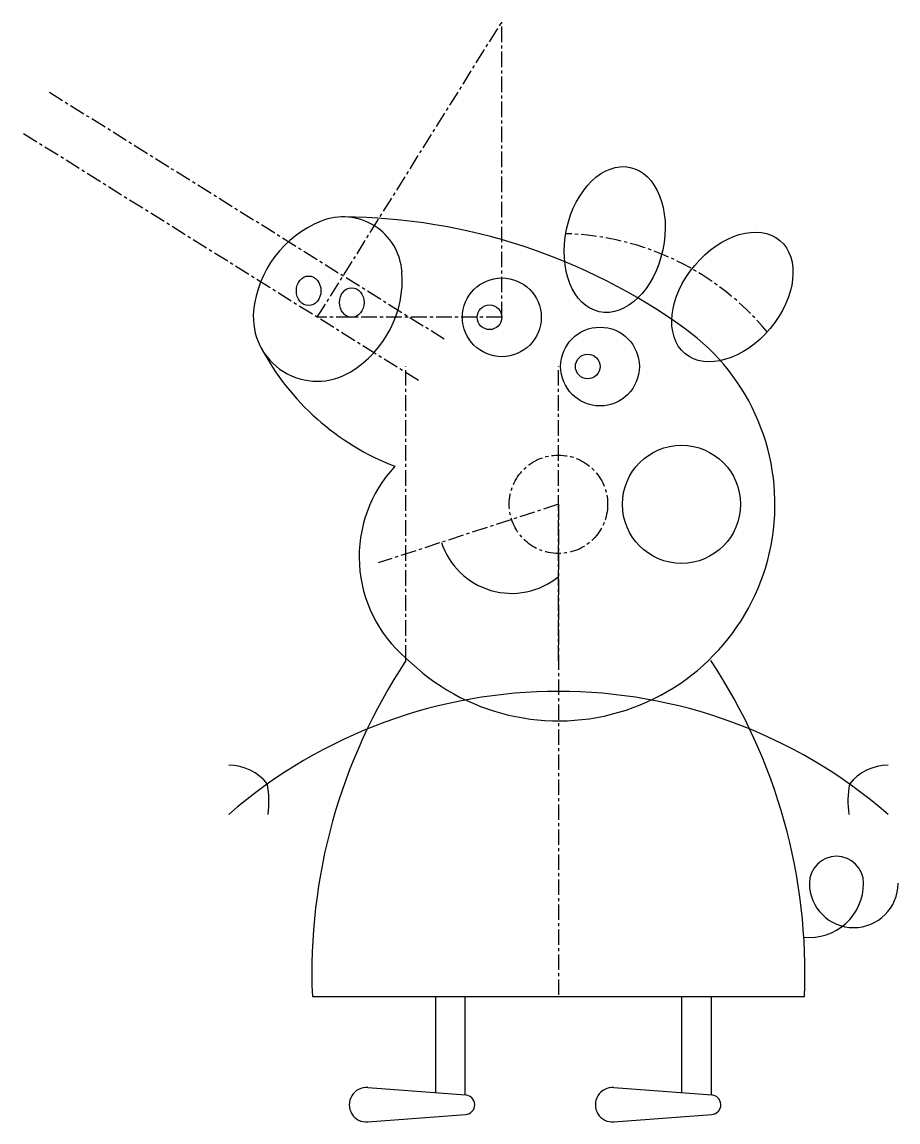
# Model space of a CAD drawing. Header units: millimetres. Extents: x 496 to 674, y 204 to 428.
import ezdxf

# ---------------------------------------------------------------- set-up
doc = ezdxf.new("R2010")
doc.units = ezdxf.units.MM
doc.header["$LTSCALE"] = 0.1
doc.linetypes.add('CENTER', pattern=[50.8, 31.75, -6.35, 6.35, -6.35])
doc.layers.add('中心线', color=1, linetype='CENTER', lineweight=25)

msp = doc.modelspace()

# ---------------------------------------------------------------- linework, layer by layer
for p, q in [((554.52, 229.78), (654.52, 229.78)), ((579.52, 229.78), (579.52, 210.24)), ((585.52, 229.78), (585.52, 209.78)), ((629.52, 229.78), (629.52, 210.24)), ((635.52, 229.78), (635.52, 209.78)), ((565.78, 211.27), (585.67, 209.77)), ((615.78, 211.27), (635.67, 209.77)), ((565.78, 204.29), (585.67, 205.79)), ((615.78, 204.29), (635.67, 205.79))]:
    msp.add_line(p, q)
for centre, radius in [((593.02, 367.78), 8), ((590.52, 367.78), 2.5), ((612.97, 357.78), 8), ((610.47, 357.78), 2.5), ((629.52, 329.78), 12)]:
    msp.add_circle(centre, radius)
for centre, radius, start, end in [((564.48, 366.88), 22, 111.8, 174.2824), ((560.77, 376.17), 12, 4.2, 111.8), ((560.02, 268.17), 120, 54.1592, 89.6021), ((550.79, 375.44), 22, 301.7176, 4.2), ((555.52, 367.78), 13, 174.2824, 301.7176), ((604.52, 329.78), 44, 225.2072, 54.1592), ((589.99, 386.03), 52, 207.8998, 248.9077), ((591.03, 319.1), 27, 137.0162, 229.5611), ((595.01, 326.69), 15, 198, 309.3486), ((669.42, 234.55), 115, 146.5038, 182.376), ((539.61, 234.55), 115, 357.624, 33.4962), ((604.52, 189.5), 102.28, 49.0755, 130.9245), ((537.52, 266.78), 10, 38.1225, 90), ((671.52, 266.78), 10, 90, 141.8775), ((525.69, 269.44), 20, 352.3545, 10.1152), ((683.34, 269.44), 20, 169.8848, 187.6455), ((661.02, 252.78), 5.5, 0, 180), ((655.52, 252.78), 11, 264.0907, 0), ((664.52, 252.78), 9, 180, 0), ((565.52, 207.78), 3.5, 85.6988, 274.3012), ((615.52, 207.78), 3.5, 85.6988, 274.3012), ((585.52, 207.78), 2, 274.3012, 90), ((635.52, 207.78), 2, 274.3012, 90)]:
    msp.add_arc(centre, radius, start, end)
for centre, major_axis, ratio in [((615.95, 383.58), (-3.12, -14.67), 0.666667), ((639.87, 371.91), (-9.64, -11.49), 0.666667), ((553.77, 373.17), (0, -3), 0.833333), ((562.52, 370.78), (0, -3), 0.833333)]:
    msp.add_ellipse(centre, major_axis=major_axis, ratio=ratio)
at = {"layer": '中心线'}
for p, q in [((555.52, 367.78), (593.02, 427.78)), ((593.02, 367.78), (593.02, 427.78)), ((581.33, 363.32), (500.77, 413.66)), ((576.09, 354.93), (495.52, 405.27)), ((593.02, 367.78), (555.52, 367.78)), ((573.52, 298.01), (573.52, 357.78)), ((604.52, 298.01), (604.52, 357.78)), ((604.52, 329.78), (567.86, 317.87)), ((604.52, 329.78), (604.52, 229.78)), ((604.52, 329.78), (604.52, 291.78))]:
    msp.add_line(p, q, dxfattribs=at)
msp.add_circle((604.52, 329.78), 10, dxfattribs=at)
msp.add_arc((604.52, 329.78), 55, 39.544, 88.456, dxfattribs=at)

doc.saveas('drawing.dxf')
